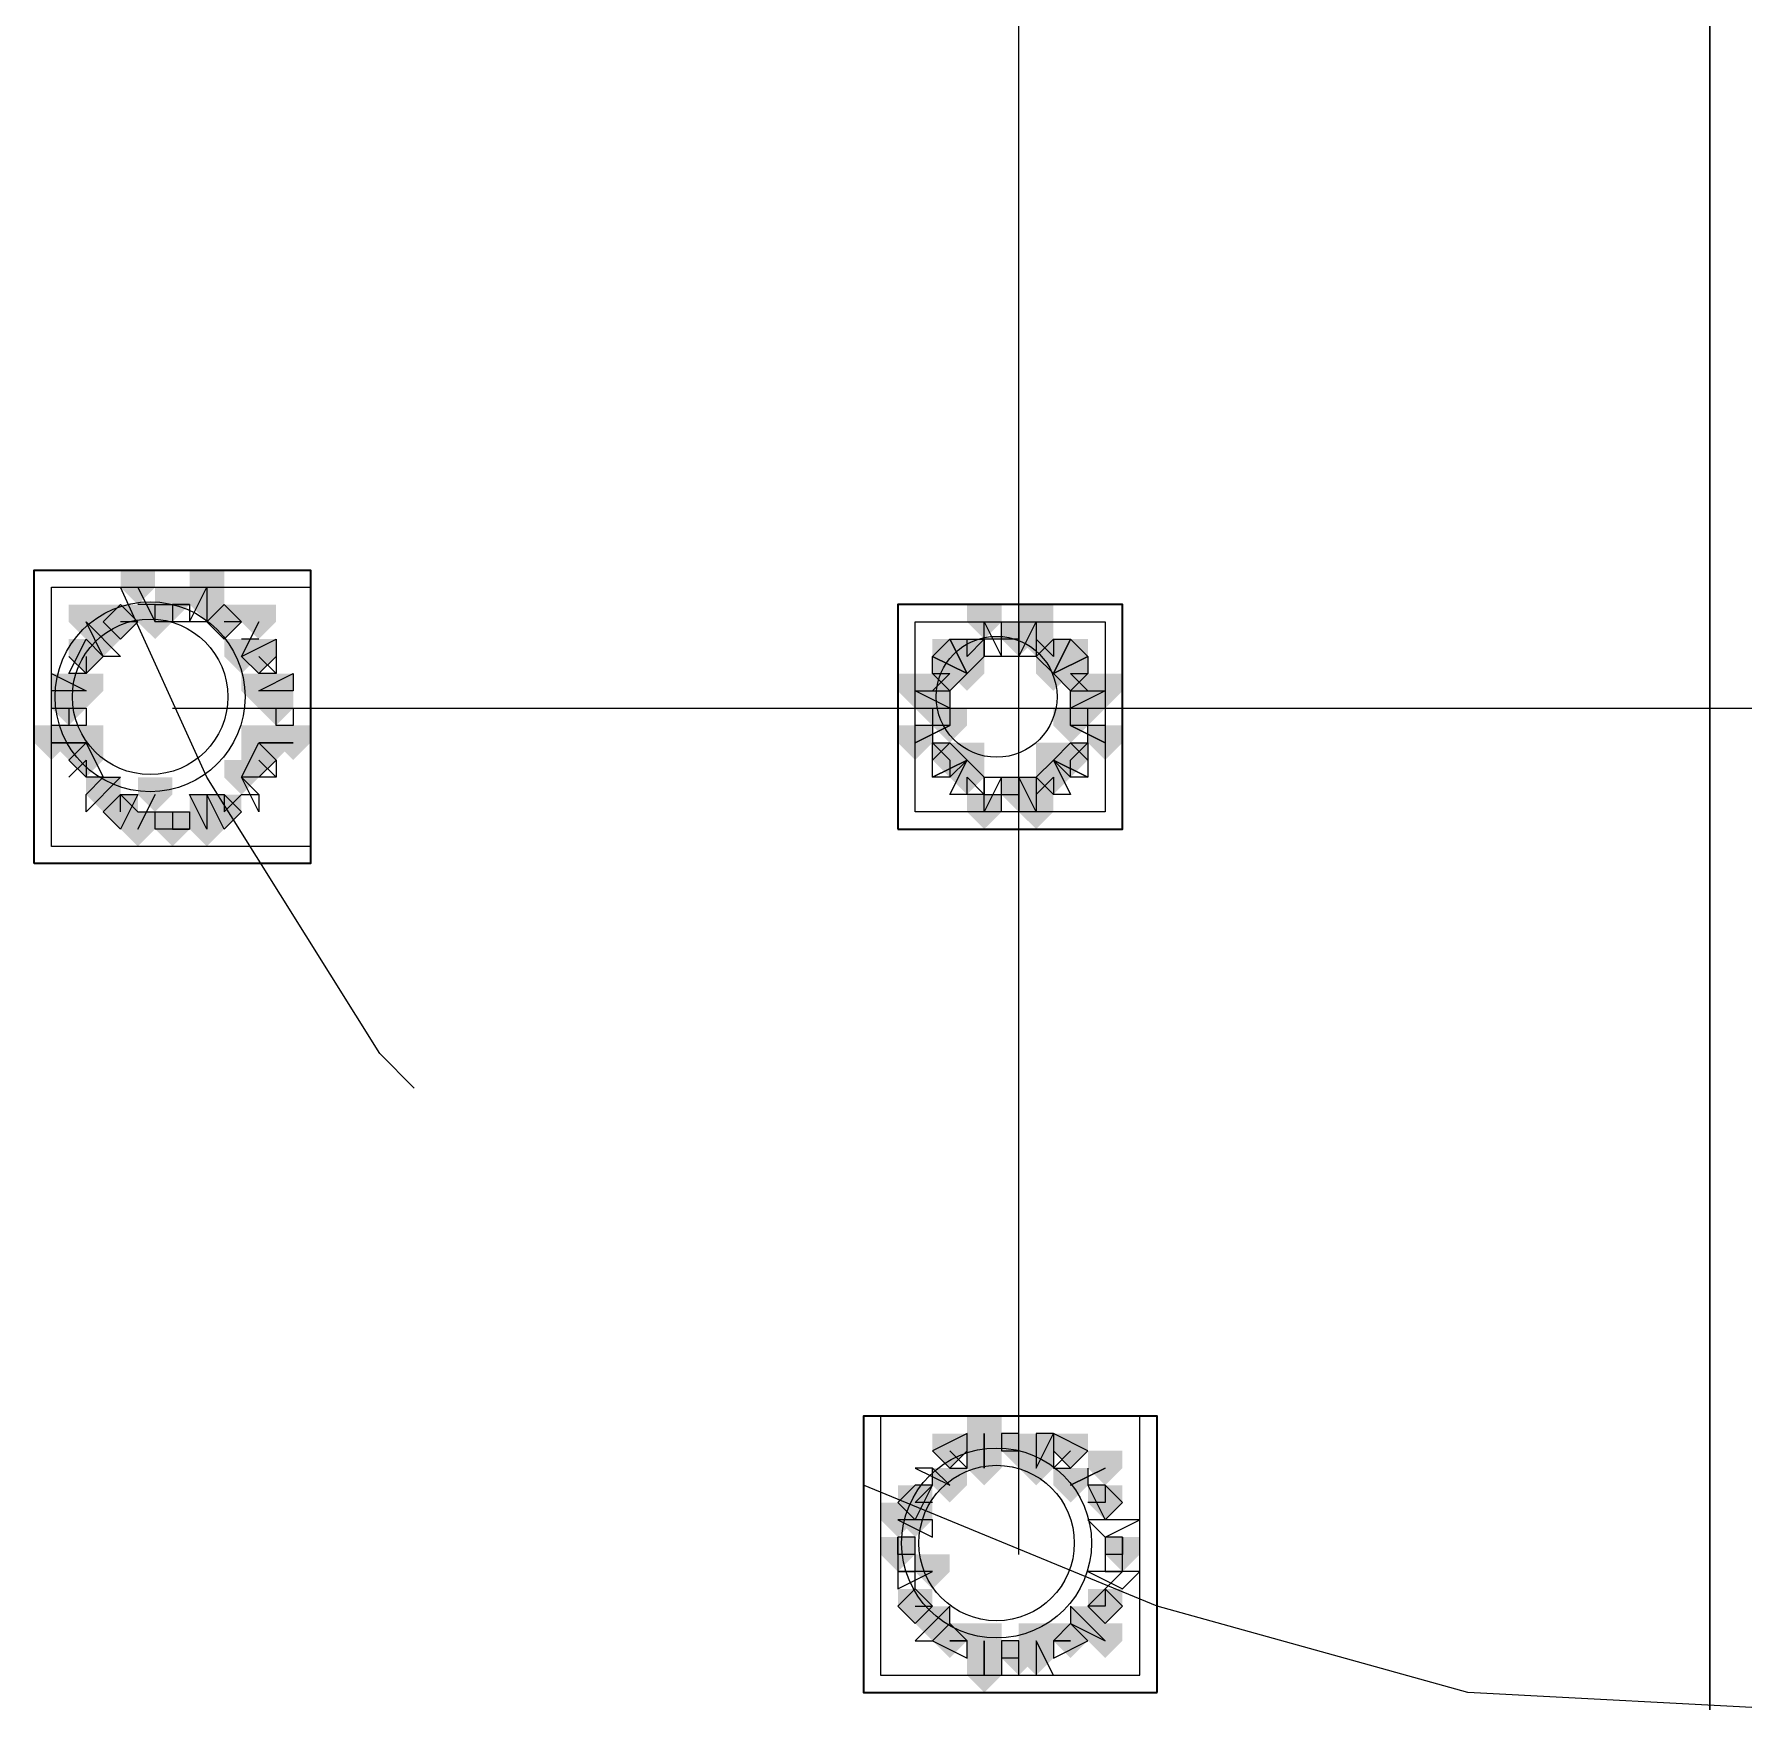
# Model space of a CAD drawing. Header units: millimetres. Extents: x 2315 to 4619, y 1334 to 1897.
# Drawn here: x 3438.08 to 3444.13, y 1548.66 to 1554.59 of the extents above; entities that cross this region are included whole.
import ezdxf

# ---------------------------------------------------------------- set-up
doc = ezdxf.new("R2010")
doc.units = ezdxf.units.MM
for name, color, linetype, true_color in [('PDF_10', 7, 'Continuous', 0x00b85c), ('PDF_AXIS', 7, 'Continuous', 0x00b85c), ('PDF_柱构件', 7, 'Continuous', 0x00b85c), ('PDF_转运站初步方案', 7, 'Continuous', 0x00b85c)]:
    doc.layers.add(name, color=color, linetype=linetype, true_color=true_color)
doc.layers.add('PDF_中心线层', color=1, linetype='Continuous')
doc.layers.add('PDF_粗实线层', color=7, linetype='Continuous')

msp = doc.modelspace()

# ---------------------------------------------------------------- hatches: boundary and pattern name
at = {"layer": 'PDF_10', "transparency": 33554559}
for points in [[(3438.5714, 1552.6298), (3438.5104, 1552.6298), (3438.5104, 1552.5687), (3438.5714, 1552.5076), (3438.6325, 1552.5687), (3438.6325, 1552.6298)], [(3438.5714, 1552.6298), (3438.5104, 1552.6298), (3438.5104, 1552.5687), (3438.5714, 1552.5076), (3438.6325, 1552.5687), (3438.6325, 1552.6298)], [(3438.3882, 1552.5687), (3438.3271, 1552.5687), (3438.3271, 1552.5076), (3438.3882, 1552.4466), (3438.4493, 1552.5076), (3438.4493, 1552.5687)], [(3438.3882, 1552.5687), (3438.3271, 1552.5687), (3438.3271, 1552.5076), (3438.3882, 1552.4466), (3438.4493, 1552.5076), (3438.4493, 1552.5687)], [(3438.3882, 1552.5687), (3438.3271, 1552.5687), (3438.3271, 1552.5076), (3438.3882, 1552.4466), (3438.4493, 1552.5076), (3438.4493, 1552.5687)], [(3438.7547, 1552.5687), (3438.6936, 1552.5687), (3438.6936, 1552.5076), (3438.7547, 1552.4466), (3438.8158, 1552.5076), (3438.8158, 1552.5687)], [(3438.7547, 1552.5687), (3438.6936, 1552.5687), (3438.6936, 1552.5076), (3438.7547, 1552.4466), (3438.8158, 1552.5076), (3438.8158, 1552.5687)], [(3438.7547, 1552.5687), (3438.6936, 1552.5687), (3438.6936, 1552.5076), (3438.7547, 1552.4466), (3438.8158, 1552.5076), (3438.8158, 1552.5687)], [(3441.5644, 1552.5076), (3441.5033, 1552.5076), (3441.5033, 1552.4466), (3441.5644, 1552.3855), (3441.6255, 1552.4466), (3441.6255, 1552.5076)], [(3441.5644, 1552.5076), (3441.5033, 1552.5076), (3441.5033, 1552.4466), (3441.5644, 1552.3855), (3441.6255, 1552.4466), (3441.6255, 1552.5076)], [(3438.266, 1552.4466), (3438.2049, 1552.4466), (3438.2049, 1552.3855), (3438.266, 1552.3244), (3438.3271, 1552.3855), (3438.3271, 1552.4466)], [(3438.266, 1552.4466), (3438.2049, 1552.4466), (3438.2049, 1552.3855), (3438.266, 1552.3244), (3438.3271, 1552.3855), (3438.3271, 1552.4466)], [(3438.8768, 1552.4466), (3438.8158, 1552.4466), (3438.8158, 1552.3855), (3438.8768, 1552.3244), (3438.9379, 1552.3855), (3438.9379, 1552.4466)], [(3438.8768, 1552.4466), (3438.8158, 1552.4466), (3438.8158, 1552.3855), (3438.8768, 1552.3244), (3438.9379, 1552.3855), (3438.9379, 1552.4466)], [(3441.3812, 1552.4466), (3441.3201, 1552.4466), (3441.3201, 1552.3855), (3441.3812, 1552.3244), (3441.4422, 1552.3855), (3441.4422, 1552.4466)], [(3441.3812, 1552.4466), (3441.3201, 1552.4466), (3441.3201, 1552.3855), (3441.3812, 1552.3244), (3441.4422, 1552.3855), (3441.4422, 1552.4466)], [(3441.6866, 1552.4466), (3441.6255, 1552.4466), (3441.6255, 1552.3855), (3441.6866, 1552.3244), (3441.7477, 1552.3855), (3441.7477, 1552.4466)], [(3441.6866, 1552.4466), (3441.6255, 1552.4466), (3441.6255, 1552.3855), (3441.6866, 1552.3244), (3441.7477, 1552.3855), (3441.7477, 1552.4466)], [(3441.3201, 1552.3855), (3441.259, 1552.3855), (3441.259, 1552.3244), (3441.3201, 1552.2633), (3441.3812, 1552.3244), (3441.3812, 1552.3855)], [(3441.3201, 1552.3855), (3441.259, 1552.3855), (3441.259, 1552.3244), (3441.3201, 1552.2633), (3441.3812, 1552.3244), (3441.3812, 1552.3855)], [(3441.7477, 1552.3855), (3441.6866, 1552.3855), (3441.6866, 1552.3244), (3441.7477, 1552.2633), (3441.8087, 1552.3244), (3441.8087, 1552.3855)], [(3441.7477, 1552.3855), (3441.6866, 1552.3855), (3441.6866, 1552.3244), (3441.7477, 1552.2633), (3441.8087, 1552.3244), (3441.8087, 1552.3855)], [(3438.2049, 1552.2633), (3438.1439, 1552.2633), (3438.1439, 1552.2022), (3438.2049, 1552.1412), (3438.266, 1552.2022), (3438.266, 1552.2633)], [(3438.2049, 1552.2633), (3438.1439, 1552.2633), (3438.1439, 1552.2022), (3438.2049, 1552.1412), (3438.266, 1552.2022), (3438.266, 1552.2633)], [(3438.2049, 1552.2633), (3438.1439, 1552.2633), (3438.1439, 1552.2022), (3438.2049, 1552.1412), (3438.266, 1552.2022), (3438.266, 1552.2633)], [(3438.9379, 1552.2633), (3438.8768, 1552.2633), (3438.8768, 1552.2022), (3438.9379, 1552.1412), (3438.999, 1552.2022), (3438.999, 1552.2633)], [(3438.9379, 1552.2633), (3438.8768, 1552.2633), (3438.8768, 1552.2022), (3438.9379, 1552.1412), (3438.999, 1552.2022), (3438.999, 1552.2633)], [(3441.259, 1552.2633), (3441.1979, 1552.2633), (3441.1979, 1552.2022), (3441.259, 1552.1412), (3441.3201, 1552.2022), (3441.3201, 1552.2633)], [(3441.259, 1552.2633), (3441.1979, 1552.2633), (3441.1979, 1552.2022), (3441.259, 1552.1412), (3441.3201, 1552.2022), (3441.3201, 1552.2633)], [(3441.259, 1552.2633), (3441.1979, 1552.2633), (3441.1979, 1552.2022), (3441.259, 1552.1412), (3441.3201, 1552.2022), (3441.3201, 1552.2633)], [(3441.8087, 1552.2633), (3441.7477, 1552.2633), (3441.7477, 1552.2022), (3441.8087, 1552.1412), (3441.8698, 1552.2022), (3441.8698, 1552.2633)], [(3441.8087, 1552.2633), (3441.7477, 1552.2633), (3441.7477, 1552.2022), (3441.8087, 1552.1412), (3441.8698, 1552.2022), (3441.8698, 1552.2633)], [(3441.8087, 1552.2633), (3441.7477, 1552.2633), (3441.7477, 1552.2022), (3441.8087, 1552.1412), (3441.8698, 1552.2022), (3441.8698, 1552.2633)], [(3438.266, 1552.0801), (3438.2049, 1552.0801), (3438.2049, 1552.019), (3438.266, 1551.9579), (3438.3271, 1552.019), (3438.3271, 1552.0801)], [(3438.266, 1552.0801), (3438.2049, 1552.0801), (3438.2049, 1552.019), (3438.266, 1551.9579), (3438.3271, 1552.019), (3438.3271, 1552.0801)], [(3438.8768, 1552.0801), (3438.8158, 1552.0801), (3438.8158, 1552.019), (3438.8768, 1551.9579), (3438.9379, 1552.019), (3438.9379, 1552.0801)], [(3438.8768, 1552.0801), (3438.8158, 1552.0801), (3438.8158, 1552.019), (3438.8768, 1551.9579), (3438.9379, 1552.019), (3438.9379, 1552.0801)], [(3441.3201, 1552.0801), (3441.259, 1552.0801), (3441.259, 1552.019), (3441.3201, 1551.9579), (3441.3812, 1552.019), (3441.3812, 1552.0801)], [(3441.3201, 1552.0801), (3441.259, 1552.0801), (3441.259, 1552.019), (3441.3201, 1551.9579), (3441.3812, 1552.019), (3441.3812, 1552.0801)], [(3441.7477, 1552.0801), (3441.6866, 1552.0801), (3441.6866, 1552.019), (3441.7477, 1551.9579), (3441.8087, 1552.019), (3441.8087, 1552.0801)], [(3441.7477, 1552.0801), (3441.6866, 1552.0801), (3441.6866, 1552.019), (3441.7477, 1551.9579), (3441.8087, 1552.019), (3441.8087, 1552.0801)], [(3441.3812, 1552.019), (3441.3201, 1552.019), (3441.3201, 1551.9579), (3441.3812, 1551.8968), (3441.4422, 1551.9579), (3441.4422, 1552.019)], [(3441.3812, 1552.019), (3441.3201, 1552.019), (3441.3201, 1551.9579), (3441.3812, 1551.8968), (3441.4422, 1551.9579), (3441.4422, 1552.019)], [(3441.6866, 1552.019), (3441.6255, 1552.019), (3441.6255, 1551.9579), (3441.6866, 1551.8968), (3441.7477, 1551.9579), (3441.7477, 1552.019)], [(3441.6866, 1552.019), (3441.6255, 1552.019), (3441.6255, 1551.9579), (3441.6866, 1551.8968), (3441.7477, 1551.9579), (3441.7477, 1552.019)], [(3441.5644, 1551.9579), (3441.5033, 1551.9579), (3441.5033, 1551.8968), (3441.5644, 1551.8357), (3441.6255, 1551.8968), (3441.6255, 1551.9579)], [(3441.5644, 1551.9579), (3441.5033, 1551.9579), (3441.5033, 1551.8968), (3441.5644, 1551.8357), (3441.6255, 1551.8968), (3441.6255, 1551.9579)], [(3441.5644, 1551.9579), (3441.5033, 1551.9579), (3441.5033, 1551.8968), (3441.5644, 1551.8357), (3441.6255, 1551.8968), (3441.6255, 1551.9579)], [(3438.3882, 1551.8968), (3438.3271, 1551.8968), (3438.3271, 1551.8357), (3438.3882, 1551.7747), (3438.4493, 1551.8357), (3438.4493, 1551.8968)], [(3438.3882, 1551.8968), (3438.3271, 1551.8968), (3438.3271, 1551.8357), (3438.3882, 1551.7747), (3438.4493, 1551.8357), (3438.4493, 1551.8968)], [(3438.7547, 1551.8968), (3438.6936, 1551.8968), (3438.6936, 1551.8357), (3438.7547, 1551.7747), (3438.8158, 1551.8357), (3438.8158, 1551.8968)], [(3438.7547, 1551.8968), (3438.6936, 1551.8968), (3438.6936, 1551.8357), (3438.7547, 1551.7747), (3438.8158, 1551.8357), (3438.8158, 1551.8968)], [(3438.5714, 1551.8357), (3438.5104, 1551.8357), (3438.5104, 1551.7747), (3438.5714, 1551.7136), (3438.6325, 1551.7747), (3438.6325, 1551.8357)], [(3438.5714, 1551.8357), (3438.5104, 1551.8357), (3438.5104, 1551.7747), (3438.5714, 1551.7136), (3438.6325, 1551.7747), (3438.6325, 1551.8357)], [(3441.3201, 1549.6368), (3441.259, 1549.6368), (3441.259, 1549.5757), (3441.3201, 1549.5147), (3441.3812, 1549.5757), (3441.3812, 1549.6368)], [(3441.3201, 1549.6368), (3441.259, 1549.6368), (3441.259, 1549.5757), (3441.3201, 1549.5147), (3441.3812, 1549.5757), (3441.3812, 1549.6368)], [(3441.5644, 1549.6368), (3441.5033, 1549.6368), (3441.5033, 1549.5757), (3441.5644, 1549.5147), (3441.6255, 1549.5757), (3441.6255, 1549.6368)], [(3441.5644, 1549.6368), (3441.5033, 1549.6368), (3441.5033, 1549.5757), (3441.5644, 1549.5147), (3441.6255, 1549.5757), (3441.6255, 1549.6368)], [(3441.7477, 1549.6368), (3441.6866, 1549.6368), (3441.6866, 1549.5757), (3441.7477, 1549.5147), (3441.8087, 1549.5757), (3441.8087, 1549.6368)], [(3441.7477, 1549.6368), (3441.6866, 1549.6368), (3441.6866, 1549.5757), (3441.7477, 1549.5147), (3441.8087, 1549.5757), (3441.8087, 1549.6368)], [(3441.1979, 1549.4536), (3441.1368, 1549.4536), (3441.1368, 1549.3925), (3441.1979, 1549.3314), (3441.259, 1549.3925), (3441.259, 1549.4536)], [(3441.1979, 1549.4536), (3441.1368, 1549.4536), (3441.1368, 1549.3925), (3441.1979, 1549.3314), (3441.259, 1549.3925), (3441.259, 1549.4536)], [(3441.8698, 1549.4536), (3441.8087, 1549.4536), (3441.8087, 1549.3925), (3441.8698, 1549.3314), (3441.9309, 1549.3925), (3441.9309, 1549.4536)], [(3441.8698, 1549.4536), (3441.8087, 1549.4536), (3441.8087, 1549.3925), (3441.8698, 1549.3314), (3441.9309, 1549.3925), (3441.9309, 1549.4536)], [(3441.1368, 1549.2703), (3441.0758, 1549.2703), (3441.0758, 1549.2093), (3441.1368, 1549.1482), (3441.1979, 1549.2093), (3441.1979, 1549.2703)], [(3441.1368, 1549.2703), (3441.0758, 1549.2703), (3441.0758, 1549.2093), (3441.1368, 1549.1482), (3441.1979, 1549.2093), (3441.1979, 1549.2703)], [(3441.9309, 1549.2703), (3441.8698, 1549.2703), (3441.8698, 1549.2093), (3441.9309, 1549.1482), (3441.992, 1549.2093), (3441.992, 1549.2703)], [(3441.9309, 1549.2703), (3441.8698, 1549.2703), (3441.8698, 1549.2093), (3441.9309, 1549.1482), (3441.992, 1549.2093), (3441.992, 1549.2703)], [(3441.1979, 1549.0871), (3441.1368, 1549.0871), (3441.1368, 1549.026), (3441.1979, 1548.9649), (3441.259, 1549.026), (3441.259, 1549.0871)], [(3441.1979, 1549.0871), (3441.1368, 1549.0871), (3441.1368, 1549.026), (3441.1979, 1548.9649), (3441.259, 1549.026), (3441.259, 1549.0871)], [(3441.8698, 1549.0871), (3441.8087, 1549.0871), (3441.8087, 1549.026), (3441.8698, 1548.9649), (3441.9309, 1549.026), (3441.9309, 1549.0871)], [(3441.8698, 1549.0871), (3441.8087, 1549.0871), (3441.8087, 1549.026), (3441.8698, 1548.9649), (3441.9309, 1549.026), (3441.9309, 1549.0871)], [(3441.3201, 1548.9649), (3441.259, 1548.9649), (3441.259, 1548.9039), (3441.3201, 1548.8428), (3441.3812, 1548.9039), (3441.3812, 1548.9649)], [(3441.3201, 1548.9649), (3441.259, 1548.9649), (3441.259, 1548.9039), (3441.3201, 1548.8428), (3441.3812, 1548.9039), (3441.3812, 1548.9649)], [(3441.7477, 1548.9649), (3441.6866, 1548.9649), (3441.6866, 1548.9039), (3441.7477, 1548.8428), (3441.8087, 1548.9039), (3441.8087, 1548.9649)], [(3441.7477, 1548.9649), (3441.6866, 1548.9649), (3441.6866, 1548.9039), (3441.7477, 1548.8428), (3441.8087, 1548.9039), (3441.8087, 1548.9649)], [(3441.5644, 1548.9039), (3441.5033, 1548.9039), (3441.5033, 1548.8428), (3441.5644, 1548.7817), (3441.6255, 1548.8428), (3441.6255, 1548.9039)], [(3441.5644, 1548.9039), (3441.5033, 1548.9039), (3441.5033, 1548.8428), (3441.5644, 1548.7817), (3441.6255, 1548.8428), (3441.6255, 1548.9039)], [(3441.5644, 1548.9039), (3441.5033, 1548.9039), (3441.5033, 1548.8428), (3441.5644, 1548.7817), (3441.6255, 1548.8428), (3441.6255, 1548.9039)]]:
    msp.add_hatch(color=256, dxfattribs=at).paths.add_polyline_path(points)
at = {"layer": 'PDF_柱构件', "transparency": 33554559}
for points in [[(3438.4493, 1552.6909), (3438.3882, 1552.6909), (3438.3882, 1552.6298), (3438.4493, 1552.5687), (3438.5104, 1552.6298), (3438.5104, 1552.6909)], [(3438.6936, 1552.6909), (3438.6325, 1552.6909), (3438.6325, 1552.6298), (3438.6936, 1552.5687), (3438.7547, 1552.6298), (3438.7547, 1552.6909)], [(3438.6936, 1552.6298), (3438.6325, 1552.6298), (3438.6325, 1552.5687), (3438.6936, 1552.5076), (3438.7547, 1552.5687), (3438.7547, 1552.6298)], [(3438.266, 1552.5687), (3438.2049, 1552.5687), (3438.2049, 1552.5076), (3438.266, 1552.4466), (3438.3271, 1552.5076), (3438.3271, 1552.5687)], [(3438.5104, 1552.5687), (3438.4493, 1552.5687), (3438.4493, 1552.5076), (3438.5104, 1552.4466), (3438.5714, 1552.5076), (3438.5714, 1552.5687)], [(3438.8768, 1552.5687), (3438.8158, 1552.5687), (3438.8158, 1552.5076), (3438.8768, 1552.4466), (3438.9379, 1552.5076), (3438.9379, 1552.5687)], [(3441.4422, 1552.5687), (3441.3812, 1552.5687), (3441.3812, 1552.5076), (3441.4422, 1552.4466), (3441.5033, 1552.5076), (3441.5033, 1552.5687)], [(3441.6255, 1552.5687), (3441.5644, 1552.5687), (3441.5644, 1552.5076), (3441.6255, 1552.4466), (3441.6866, 1552.5076), (3441.6866, 1552.5687)], [(3438.3271, 1552.5076), (3438.266, 1552.5076), (3438.266, 1552.4466), (3438.3271, 1552.3855), (3438.3882, 1552.4466), (3438.3882, 1552.5076)], [(3441.6255, 1552.5076), (3441.5644, 1552.5076), (3441.5644, 1552.4466), (3441.6255, 1552.3855), (3441.6866, 1552.4466), (3441.6866, 1552.5076)], [(3438.8158, 1552.4466), (3438.7547, 1552.4466), (3438.7547, 1552.3855), (3438.8158, 1552.3244), (3438.8768, 1552.3855), (3438.8768, 1552.4466)], [(3441.3201, 1552.4466), (3441.259, 1552.4466), (3441.259, 1552.3855), (3441.3201, 1552.3244), (3441.3812, 1552.3855), (3441.3812, 1552.4466)], [(3441.7477, 1552.4466), (3441.6866, 1552.4466), (3441.6866, 1552.3855), (3441.7477, 1552.3244), (3441.8087, 1552.3855), (3441.8087, 1552.4466)], [(3441.3812, 1552.3855), (3441.3201, 1552.3855), (3441.3201, 1552.3244), (3441.3812, 1552.2633), (3441.4422, 1552.3244), (3441.4422, 1552.3855)], [(3441.6866, 1552.3855), (3441.6255, 1552.3855), (3441.6255, 1552.3244), (3441.6866, 1552.2633), (3441.7477, 1552.3244), (3441.7477, 1552.3855)], [(3438.2049, 1552.3244), (3438.1439, 1552.3244), (3438.1439, 1552.2633), (3438.2049, 1552.2022), (3438.266, 1552.2633), (3438.266, 1552.3244)], [(3438.266, 1552.3244), (3438.2049, 1552.3244), (3438.2049, 1552.2633), (3438.266, 1552.2022), (3438.3271, 1552.2633), (3438.3271, 1552.3244)], [(3438.8768, 1552.3244), (3438.8158, 1552.3244), (3438.8158, 1552.2633), (3438.8768, 1552.2022), (3438.9379, 1552.2633), (3438.9379, 1552.3244)], [(3438.9379, 1552.3244), (3438.8768, 1552.3244), (3438.8768, 1552.2633), (3438.9379, 1552.2022), (3438.999, 1552.2633), (3438.999, 1552.3244)], [(3441.1979, 1552.3244), (3441.1368, 1552.3244), (3441.1368, 1552.2633), (3441.1979, 1552.2022), (3441.259, 1552.2633), (3441.259, 1552.3244)], [(3441.259, 1552.3244), (3441.1979, 1552.3244), (3441.1979, 1552.2633), (3441.259, 1552.2022), (3441.3201, 1552.2633), (3441.3201, 1552.3244)], [(3441.8087, 1552.3244), (3441.7477, 1552.3244), (3441.7477, 1552.2633), (3441.8087, 1552.2022), (3441.8698, 1552.2633), (3441.8698, 1552.3244)], [(3441.8698, 1552.3244), (3441.8087, 1552.3244), (3441.8087, 1552.2633), (3441.8698, 1552.2022), (3441.9309, 1552.2633), (3441.9309, 1552.3244)], [(3441.3201, 1552.2022), (3441.259, 1552.2022), (3441.259, 1552.1412), (3441.3201, 1552.0801), (3441.3812, 1552.1412), (3441.3812, 1552.2022)], [(3441.7477, 1552.2022), (3441.6866, 1552.2022), (3441.6866, 1552.1412), (3441.7477, 1552.0801), (3441.8087, 1552.1412), (3441.8087, 1552.2022)], [(3438.1439, 1552.1412), (3438.0828, 1552.1412), (3438.0828, 1552.0801), (3438.1439, 1552.019), (3438.2049, 1552.0801), (3438.2049, 1552.1412)], [(3438.2049, 1552.1412), (3438.1439, 1552.1412), (3438.1439, 1552.0801), (3438.2049, 1552.019), (3438.266, 1552.0801), (3438.266, 1552.1412)], [(3438.266, 1552.1412), (3438.2049, 1552.1412), (3438.2049, 1552.0801), (3438.266, 1552.019), (3438.3271, 1552.0801), (3438.3271, 1552.1412)], [(3438.8768, 1552.1412), (3438.8158, 1552.1412), (3438.8158, 1552.0801), (3438.8768, 1552.019), (3438.9379, 1552.0801), (3438.9379, 1552.1412)], [(3438.9379, 1552.1412), (3438.8768, 1552.1412), (3438.8768, 1552.0801), (3438.9379, 1552.019), (3438.999, 1552.0801), (3438.999, 1552.1412)], [(3438.999, 1552.1412), (3438.9379, 1552.1412), (3438.9379, 1552.0801), (3438.999, 1552.019), (3439.0601, 1552.0801), (3439.0601, 1552.1412)], [(3441.1979, 1552.1412), (3441.1368, 1552.1412), (3441.1368, 1552.0801), (3441.1979, 1552.019), (3441.259, 1552.0801), (3441.259, 1552.1412)], [(3441.8698, 1552.1412), (3441.8087, 1552.1412), (3441.8087, 1552.0801), (3441.8698, 1552.019), (3441.9309, 1552.0801), (3441.9309, 1552.1412)], [(3441.3812, 1552.0801), (3441.3201, 1552.0801), (3441.3201, 1552.019), (3441.3812, 1551.9579), (3441.4422, 1552.019), (3441.4422, 1552.0801)], [(3441.6866, 1552.0801), (3441.6255, 1552.0801), (3441.6255, 1552.019), (3441.6866, 1551.9579), (3441.7477, 1552.019), (3441.7477, 1552.0801)], [(3438.8158, 1552.019), (3438.7547, 1552.019), (3438.7547, 1551.9579), (3438.8158, 1551.8968), (3438.8768, 1551.9579), (3438.8768, 1552.019)], [(3438.3271, 1551.9579), (3438.266, 1551.9579), (3438.266, 1551.8968), (3438.3271, 1551.8357), (3438.3882, 1551.8968), (3438.3882, 1551.9579)], [(3438.5104, 1551.9579), (3438.4493, 1551.9579), (3438.4493, 1551.8968), (3438.5104, 1551.8357), (3438.5714, 1551.8968), (3438.5714, 1551.9579)], [(3441.6255, 1551.9579), (3441.5644, 1551.9579), (3441.5644, 1551.8968), (3441.6255, 1551.8357), (3441.6866, 1551.8968), (3441.6866, 1551.9579)], [(3438.6936, 1551.8968), (3438.6325, 1551.8968), (3438.6325, 1551.8357), (3438.6936, 1551.7747), (3438.7547, 1551.8357), (3438.7547, 1551.8968)], [(3441.4422, 1551.8968), (3441.3812, 1551.8968), (3441.3812, 1551.8357), (3441.4422, 1551.7747), (3441.5033, 1551.8357), (3441.5033, 1551.8968)], [(3441.6255, 1551.8968), (3441.5644, 1551.8968), (3441.5644, 1551.8357), (3441.6255, 1551.7747), (3441.6866, 1551.8357), (3441.6866, 1551.8968)], [(3438.4493, 1551.8357), (3438.3882, 1551.8357), (3438.3882, 1551.7747), (3438.4493, 1551.7136), (3438.5104, 1551.7747), (3438.5104, 1551.8357)], [(3438.6936, 1551.8357), (3438.6325, 1551.8357), (3438.6325, 1551.7747), (3438.6936, 1551.7136), (3438.7547, 1551.7747), (3438.7547, 1551.8357)], [(3441.4422, 1549.6979), (3441.3812, 1549.6979), (3441.3812, 1549.6368), (3441.4422, 1549.5757), (3441.5033, 1549.6368), (3441.5033, 1549.6979)], [(3441.4422, 1549.6368), (3441.3812, 1549.6368), (3441.3812, 1549.5757), (3441.4422, 1549.5147), (3441.5033, 1549.5757), (3441.5033, 1549.6368)], [(3441.6255, 1549.6368), (3441.5644, 1549.6368), (3441.5644, 1549.5757), (3441.6255, 1549.5147), (3441.6866, 1549.5757), (3441.6866, 1549.6368)], [(3441.4422, 1549.5757), (3441.3812, 1549.5757), (3441.3812, 1549.5147), (3441.4422, 1549.4536), (3441.5033, 1549.5147), (3441.5033, 1549.5757)], [(3441.6255, 1549.5757), (3441.5644, 1549.5757), (3441.5644, 1549.5147), (3441.6255, 1549.4536), (3441.6866, 1549.5147), (3441.6866, 1549.5757)], [(3441.8698, 1549.5757), (3441.8087, 1549.5757), (3441.8087, 1549.5147), (3441.8698, 1549.4536), (3441.9309, 1549.5147), (3441.9309, 1549.5757)], [(3441.3201, 1549.5147), (3441.259, 1549.5147), (3441.259, 1549.4536), (3441.3201, 1549.3925), (3441.3812, 1549.4536), (3441.3812, 1549.5147)], [(3441.7477, 1549.5147), (3441.6866, 1549.5147), (3441.6866, 1549.4536), (3441.7477, 1549.3925), (3441.8087, 1549.4536), (3441.8087, 1549.5147)], [(3441.1368, 1549.3925), (3441.0758, 1549.3925), (3441.0758, 1549.3314), (3441.1368, 1549.2703), (3441.1979, 1549.3314), (3441.1979, 1549.3925)], [(3441.1979, 1549.3925), (3441.1368, 1549.3925), (3441.1368, 1549.3314), (3441.1979, 1549.2703), (3441.259, 1549.3314), (3441.259, 1549.3925)], [(3441.259, 1549.2093), (3441.1979, 1549.2093), (3441.1979, 1549.1482), (3441.259, 1549.0871), (3441.3201, 1549.1482), (3441.3201, 1549.2093)], [(3441.259, 1549.026), (3441.1979, 1549.026), (3441.1979, 1548.9649), (3441.259, 1548.9039), (3441.3201, 1548.9649), (3441.3201, 1549.026)], [(3441.8087, 1549.026), (3441.7477, 1549.026), (3441.7477, 1548.9649), (3441.8087, 1548.9039), (3441.8698, 1548.9649), (3441.8698, 1549.026)], [(3441.4422, 1548.9649), (3441.3812, 1548.9649), (3441.3812, 1548.9039), (3441.4422, 1548.8428), (3441.5033, 1548.9039), (3441.5033, 1548.9649)], [(3441.6255, 1548.9649), (3441.5644, 1548.9649), (3441.5644, 1548.9039), (3441.6255, 1548.8428), (3441.6866, 1548.9039), (3441.6866, 1548.9649)], [(3441.8698, 1548.9649), (3441.8087, 1548.9649), (3441.8087, 1548.9039), (3441.8698, 1548.8428), (3441.9309, 1548.9039), (3441.9309, 1548.9649)], [(3441.4422, 1548.9039), (3441.3812, 1548.9039), (3441.3812, 1548.8428), (3441.4422, 1548.7817), (3441.5033, 1548.8428), (3441.5033, 1548.9039)], [(3441.6255, 1548.9039), (3441.5644, 1548.9039), (3441.5644, 1548.8428), (3441.6255, 1548.7817), (3441.6866, 1548.8428), (3441.6866, 1548.9039)], [(3441.4422, 1548.8428), (3441.3812, 1548.8428), (3441.3812, 1548.7817), (3441.4422, 1548.7206), (3441.5033, 1548.7817), (3441.5033, 1548.8428)]]:
    msp.add_hatch(color=256, dxfattribs=at).paths.add_polyline_path(points)
at = {"layer": 'PDF_转运站初步方案', "transparency": 33554559}
for points in [[(3438.5714, 1552.6298), (3438.5104, 1552.6298), (3438.5104, 1552.5687), (3438.5714, 1552.5076), (3438.6325, 1552.5687), (3438.6325, 1552.6298)], [(3438.5714, 1552.6298), (3438.5104, 1552.6298), (3438.5104, 1552.5687), (3438.5714, 1552.5076), (3438.6325, 1552.5687), (3438.6325, 1552.6298)], [(3438.3882, 1552.5687), (3438.3271, 1552.5687), (3438.3271, 1552.5076), (3438.3882, 1552.4466), (3438.4493, 1552.5076), (3438.4493, 1552.5687)], [(3438.3882, 1552.5687), (3438.3271, 1552.5687), (3438.3271, 1552.5076), (3438.3882, 1552.4466), (3438.4493, 1552.5076), (3438.4493, 1552.5687)], [(3438.7547, 1552.5687), (3438.6936, 1552.5687), (3438.6936, 1552.5076), (3438.7547, 1552.4466), (3438.8158, 1552.5076), (3438.8158, 1552.5687)], [(3438.7547, 1552.5687), (3438.6936, 1552.5687), (3438.6936, 1552.5076), (3438.7547, 1552.4466), (3438.8158, 1552.5076), (3438.8158, 1552.5687)], [(3441.5644, 1552.5076), (3441.5033, 1552.5076), (3441.5033, 1552.4466), (3441.5644, 1552.3855), (3441.6255, 1552.4466), (3441.6255, 1552.5076)], [(3441.5644, 1552.5076), (3441.5033, 1552.5076), (3441.5033, 1552.4466), (3441.5644, 1552.3855), (3441.6255, 1552.4466), (3441.6255, 1552.5076)], [(3438.266, 1552.4466), (3438.2049, 1552.4466), (3438.2049, 1552.3855), (3438.266, 1552.3244), (3438.3271, 1552.3855), (3438.3271, 1552.4466)], [(3438.266, 1552.4466), (3438.2049, 1552.4466), (3438.2049, 1552.3855), (3438.266, 1552.3244), (3438.3271, 1552.3855), (3438.3271, 1552.4466)], [(3438.8768, 1552.4466), (3438.8158, 1552.4466), (3438.8158, 1552.3855), (3438.8768, 1552.3244), (3438.9379, 1552.3855), (3438.9379, 1552.4466)], [(3438.8768, 1552.4466), (3438.8158, 1552.4466), (3438.8158, 1552.3855), (3438.8768, 1552.3244), (3438.9379, 1552.3855), (3438.9379, 1552.4466)], [(3441.3812, 1552.4466), (3441.3201, 1552.4466), (3441.3201, 1552.3855), (3441.3812, 1552.3244), (3441.4422, 1552.3855), (3441.4422, 1552.4466)], [(3441.3812, 1552.4466), (3441.3201, 1552.4466), (3441.3201, 1552.3855), (3441.3812, 1552.3244), (3441.4422, 1552.3855), (3441.4422, 1552.4466)], [(3441.6866, 1552.4466), (3441.6255, 1552.4466), (3441.6255, 1552.3855), (3441.6866, 1552.3244), (3441.7477, 1552.3855), (3441.7477, 1552.4466)], [(3441.6866, 1552.4466), (3441.6255, 1552.4466), (3441.6255, 1552.3855), (3441.6866, 1552.3244), (3441.7477, 1552.3855), (3441.7477, 1552.4466)], [(3441.3201, 1552.3855), (3441.259, 1552.3855), (3441.259, 1552.3244), (3441.3201, 1552.2633), (3441.3812, 1552.3244), (3441.3812, 1552.3855)], [(3441.3201, 1552.3855), (3441.259, 1552.3855), (3441.259, 1552.3244), (3441.3201, 1552.2633), (3441.3812, 1552.3244), (3441.3812, 1552.3855)], [(3441.7477, 1552.3855), (3441.6866, 1552.3855), (3441.6866, 1552.3244), (3441.7477, 1552.2633), (3441.8087, 1552.3244), (3441.8087, 1552.3855)], [(3441.7477, 1552.3855), (3441.6866, 1552.3855), (3441.6866, 1552.3244), (3441.7477, 1552.2633), (3441.8087, 1552.3244), (3441.8087, 1552.3855)], [(3438.2049, 1552.2633), (3438.1439, 1552.2633), (3438.1439, 1552.2022), (3438.2049, 1552.1412), (3438.266, 1552.2022), (3438.266, 1552.2633)], [(3438.2049, 1552.2633), (3438.1439, 1552.2633), (3438.1439, 1552.2022), (3438.2049, 1552.1412), (3438.266, 1552.2022), (3438.266, 1552.2633)], [(3438.9379, 1552.2633), (3438.8768, 1552.2633), (3438.8768, 1552.2022), (3438.9379, 1552.1412), (3438.999, 1552.2022), (3438.999, 1552.2633)], [(3438.9379, 1552.2633), (3438.8768, 1552.2633), (3438.8768, 1552.2022), (3438.9379, 1552.1412), (3438.999, 1552.2022), (3438.999, 1552.2633)], [(3441.259, 1552.2633), (3441.1979, 1552.2633), (3441.1979, 1552.2022), (3441.259, 1552.1412), (3441.3201, 1552.2022), (3441.3201, 1552.2633)], [(3441.259, 1552.2633), (3441.1979, 1552.2633), (3441.1979, 1552.2022), (3441.259, 1552.1412), (3441.3201, 1552.2022), (3441.3201, 1552.2633)], [(3441.8087, 1552.2633), (3441.7477, 1552.2633), (3441.7477, 1552.2022), (3441.8087, 1552.1412), (3441.8698, 1552.2022), (3441.8698, 1552.2633)], [(3441.8087, 1552.2633), (3441.7477, 1552.2633), (3441.7477, 1552.2022), (3441.8087, 1552.1412), (3441.8698, 1552.2022), (3441.8698, 1552.2633)], [(3438.266, 1552.0801), (3438.2049, 1552.0801), (3438.2049, 1552.019), (3438.266, 1551.9579), (3438.3271, 1552.019), (3438.3271, 1552.0801)], [(3438.266, 1552.0801), (3438.2049, 1552.0801), (3438.2049, 1552.019), (3438.266, 1551.9579), (3438.3271, 1552.019), (3438.3271, 1552.0801)], [(3438.8768, 1552.0801), (3438.8158, 1552.0801), (3438.8158, 1552.019), (3438.8768, 1551.9579), (3438.9379, 1552.019), (3438.9379, 1552.0801)], [(3438.8768, 1552.0801), (3438.8158, 1552.0801), (3438.8158, 1552.019), (3438.8768, 1551.9579), (3438.9379, 1552.019), (3438.9379, 1552.0801)], [(3441.3201, 1552.0801), (3441.259, 1552.0801), (3441.259, 1552.019), (3441.3201, 1551.9579), (3441.3812, 1552.019), (3441.3812, 1552.0801)], [(3441.3201, 1552.0801), (3441.259, 1552.0801), (3441.259, 1552.019), (3441.3201, 1551.9579), (3441.3812, 1552.019), (3441.3812, 1552.0801)], [(3441.7477, 1552.0801), (3441.6866, 1552.0801), (3441.6866, 1552.019), (3441.7477, 1551.9579), (3441.8087, 1552.019), (3441.8087, 1552.0801)], [(3441.7477, 1552.0801), (3441.6866, 1552.0801), (3441.6866, 1552.019), (3441.7477, 1551.9579), (3441.8087, 1552.019), (3441.8087, 1552.0801)], [(3441.3812, 1552.019), (3441.3201, 1552.019), (3441.3201, 1551.9579), (3441.3812, 1551.8968), (3441.4422, 1551.9579), (3441.4422, 1552.019)], [(3441.3812, 1552.019), (3441.3201, 1552.019), (3441.3201, 1551.9579), (3441.3812, 1551.8968), (3441.4422, 1551.9579), (3441.4422, 1552.019)], [(3441.6866, 1552.019), (3441.6255, 1552.019), (3441.6255, 1551.9579), (3441.6866, 1551.8968), (3441.7477, 1551.9579), (3441.7477, 1552.019)], [(3441.6866, 1552.019), (3441.6255, 1552.019), (3441.6255, 1551.9579), (3441.6866, 1551.8968), (3441.7477, 1551.9579), (3441.7477, 1552.019)], [(3441.5644, 1551.9579), (3441.5033, 1551.9579), (3441.5033, 1551.8968), (3441.5644, 1551.8357), (3441.6255, 1551.8968), (3441.6255, 1551.9579)], [(3441.5644, 1551.9579), (3441.5033, 1551.9579), (3441.5033, 1551.8968), (3441.5644, 1551.8357), (3441.6255, 1551.8968), (3441.6255, 1551.9579)], [(3438.3882, 1551.8968), (3438.3271, 1551.8968), (3438.3271, 1551.8357), (3438.3882, 1551.7747), (3438.4493, 1551.8357), (3438.4493, 1551.8968)], [(3438.3882, 1551.8968), (3438.3271, 1551.8968), (3438.3271, 1551.8357), (3438.3882, 1551.7747), (3438.4493, 1551.8357), (3438.4493, 1551.8968)], [(3438.7547, 1551.8968), (3438.6936, 1551.8968), (3438.6936, 1551.8357), (3438.7547, 1551.7747), (3438.8158, 1551.8357), (3438.8158, 1551.8968)], [(3438.7547, 1551.8968), (3438.6936, 1551.8968), (3438.6936, 1551.8357), (3438.7547, 1551.7747), (3438.8158, 1551.8357), (3438.8158, 1551.8968)], [(3438.5714, 1551.8357), (3438.5104, 1551.8357), (3438.5104, 1551.7747), (3438.5714, 1551.7136), (3438.6325, 1551.7747), (3438.6325, 1551.8357)], [(3438.5714, 1551.8357), (3438.5104, 1551.8357), (3438.5104, 1551.7747), (3438.5714, 1551.7136), (3438.6325, 1551.7747), (3438.6325, 1551.8357)], [(3441.3201, 1549.6368), (3441.259, 1549.6368), (3441.259, 1549.5757), (3441.3201, 1549.5147), (3441.3812, 1549.5757), (3441.3812, 1549.6368)], [(3441.3201, 1549.6368), (3441.259, 1549.6368), (3441.259, 1549.5757), (3441.3201, 1549.5147), (3441.3812, 1549.5757), (3441.3812, 1549.6368)], [(3441.5644, 1549.6368), (3441.5033, 1549.6368), (3441.5033, 1549.5757), (3441.5644, 1549.5147), (3441.6255, 1549.5757), (3441.6255, 1549.6368)], [(3441.5644, 1549.6368), (3441.5033, 1549.6368), (3441.5033, 1549.5757), (3441.5644, 1549.5147), (3441.6255, 1549.5757), (3441.6255, 1549.6368)], [(3441.7477, 1549.6368), (3441.6866, 1549.6368), (3441.6866, 1549.5757), (3441.7477, 1549.5147), (3441.8087, 1549.5757), (3441.8087, 1549.6368)], [(3441.7477, 1549.6368), (3441.6866, 1549.6368), (3441.6866, 1549.5757), (3441.7477, 1549.5147), (3441.8087, 1549.5757), (3441.8087, 1549.6368)], [(3441.1979, 1549.4536), (3441.1368, 1549.4536), (3441.1368, 1549.3925), (3441.1979, 1549.3314), (3441.259, 1549.3925), (3441.259, 1549.4536)], [(3441.1979, 1549.4536), (3441.1368, 1549.4536), (3441.1368, 1549.3925), (3441.1979, 1549.3314), (3441.259, 1549.3925), (3441.259, 1549.4536)], [(3441.8698, 1549.4536), (3441.8087, 1549.4536), (3441.8087, 1549.3925), (3441.8698, 1549.3314), (3441.9309, 1549.3925), (3441.9309, 1549.4536)], [(3441.8698, 1549.4536), (3441.8087, 1549.4536), (3441.8087, 1549.3925), (3441.8698, 1549.3314), (3441.9309, 1549.3925), (3441.9309, 1549.4536)], [(3441.1368, 1549.2703), (3441.0758, 1549.2703), (3441.0758, 1549.2093), (3441.1368, 1549.1482), (3441.1979, 1549.2093), (3441.1979, 1549.2703)], [(3441.1368, 1549.2703), (3441.0758, 1549.2703), (3441.0758, 1549.2093), (3441.1368, 1549.1482), (3441.1979, 1549.2093), (3441.1979, 1549.2703)], [(3441.9309, 1549.2703), (3441.8698, 1549.2703), (3441.8698, 1549.2093), (3441.9309, 1549.1482), (3441.992, 1549.2093), (3441.992, 1549.2703)], [(3441.9309, 1549.2703), (3441.8698, 1549.2703), (3441.8698, 1549.2093), (3441.9309, 1549.1482), (3441.992, 1549.2093), (3441.992, 1549.2703)], [(3441.1979, 1549.0871), (3441.1368, 1549.0871), (3441.1368, 1549.026), (3441.1979, 1548.9649), (3441.259, 1549.026), (3441.259, 1549.0871)], [(3441.1979, 1549.0871), (3441.1368, 1549.0871), (3441.1368, 1549.026), (3441.1979, 1548.9649), (3441.259, 1549.026), (3441.259, 1549.0871)], [(3441.8698, 1549.0871), (3441.8087, 1549.0871), (3441.8087, 1549.026), (3441.8698, 1548.9649), (3441.9309, 1549.026), (3441.9309, 1549.0871)], [(3441.8698, 1549.0871), (3441.8087, 1549.0871), (3441.8087, 1549.026), (3441.8698, 1548.9649), (3441.9309, 1549.026), (3441.9309, 1549.0871)], [(3441.3201, 1548.9649), (3441.259, 1548.9649), (3441.259, 1548.9039), (3441.3201, 1548.8428), (3441.3812, 1548.9039), (3441.3812, 1548.9649)], [(3441.3201, 1548.9649), (3441.259, 1548.9649), (3441.259, 1548.9039), (3441.3201, 1548.8428), (3441.3812, 1548.9039), (3441.3812, 1548.9649)], [(3441.7477, 1548.9649), (3441.6866, 1548.9649), (3441.6866, 1548.9039), (3441.7477, 1548.8428), (3441.8087, 1548.9039), (3441.8087, 1548.9649)], [(3441.7477, 1548.9649), (3441.6866, 1548.9649), (3441.6866, 1548.9039), (3441.7477, 1548.8428), (3441.8087, 1548.9039), (3441.8087, 1548.9649)], [(3441.5644, 1548.9039), (3441.5033, 1548.9039), (3441.5033, 1548.8428), (3441.5644, 1548.7817), (3441.6255, 1548.8428), (3441.6255, 1548.9039)], [(3441.5644, 1548.9039), (3441.5033, 1548.9039), (3441.5033, 1548.8428), (3441.5644, 1548.7817), (3441.6255, 1548.8428), (3441.6255, 1548.9039)]]:
    msp.add_hatch(color=256, dxfattribs=at).paths.add_polyline_path(points)

# ---------------------------------------------------------------- linework, layer by layer
at = {"layer": 'PDF_10', "lineweight": 18}
for points in [[(3438.6325, 1552.5687), (3438.5714, 1552.5687), (3438.5714, 1552.5076)], [(3438.4493, 1552.5076), (3438.3882, 1552.5076)], [(3438.8158, 1552.5076), (3438.7547, 1552.5076)], [(3441.5644, 1552.5076), (3441.5644, 1552.4466), (3441.5033, 1552.4466)], [(3441.4422, 1552.4466), (3441.3812, 1552.3855), (3441.3812, 1552.4466)], [(3441.6866, 1552.4466), (3441.6866, 1552.3855), (3441.6255, 1552.4466)], [(3438.266, 1552.3855), (3438.266, 1552.3244), (3438.2049, 1552.3855)], [(3438.9379, 1552.3244), (3438.8768, 1552.3855)], [(3438.8768, 1552.3244), (3438.9379, 1552.3855)], [(3441.259, 1552.3244), (3441.3201, 1552.3244), (3441.259, 1552.2633)], [(3441.8087, 1552.2633), (3441.7477, 1552.3244), (3441.8087, 1552.3244)], [(3438.2049, 1552.2022), (3438.2049, 1552.1412)], [(3438.9379, 1552.1412), (3438.9379, 1552.2022), (3438.999, 1552.2022)], [(3441.259, 1552.2022), (3441.259, 1552.1412)], [(3441.8087, 1552.1412), (3441.8087, 1552.2022)], [(3441.259, 1552.0801), (3441.3201, 1552.019)], [(3441.3201, 1552.0801), (3441.259, 1552.019)], [(3441.7477, 1552.019), (3441.8087, 1552.0801)], [(3441.7477, 1552.0801), (3441.8087, 1552.019)], [(3438.2049, 1551.9579), (3438.266, 1552.019), (3438.266, 1551.9579)], [(3438.8768, 1551.9579), (3438.9379, 1552.019)], [(3438.8768, 1552.019), (3438.9379, 1551.9579)], [(3441.3812, 1551.8968), (3441.3812, 1551.9579), (3441.4422, 1551.8968)], [(3441.6255, 1551.8968), (3441.6866, 1551.9579), (3441.6866, 1551.8968)], [(3438.3882, 1551.8357), (3438.3882, 1551.8968), (3438.4493, 1551.8357)], [(3438.7547, 1551.8968), (3438.7547, 1551.8357), (3438.8158, 1551.8968)], [(3441.5033, 1551.8968), (3441.5644, 1551.8968)], [(3438.5714, 1551.8357), (3438.5714, 1551.7747), (3438.6325, 1551.7747)], [(3441.5033, 1549.5757), (3441.5644, 1549.5757), (3441.5644, 1549.6368)], [(3441.3201, 1549.5147), (3441.3812, 1549.5757)], [(3441.3812, 1549.5147), (3441.3201, 1549.5757)], [(3441.6866, 1549.5757), (3441.7477, 1549.5147)], [(3441.6866, 1549.5147), (3441.7477, 1549.5757)], [(3441.259, 1549.3925), (3441.1979, 1549.3925), (3441.259, 1549.4536)], [(3441.8698, 1549.4536), (3441.8698, 1549.3925), (3441.8087, 1549.3925)], [(3441.1979, 1549.2093), (3441.1368, 1549.2093), (3441.1368, 1549.2703)], [(3441.9309, 1549.2703), (3441.9309, 1549.2093), (3441.8698, 1549.2093)], [(3441.1979, 1549.026), (3441.259, 1549.026), (3441.1979, 1549.0871)], [(3441.8698, 1549.0871), (3441.8698, 1549.026), (3441.8087, 1549.026)], [(3441.3201, 1548.9039), (3441.3812, 1548.9039), (3441.3201, 1548.9039)], [(3441.7477, 1548.9039), (3441.6866, 1548.9039), (3441.7477, 1548.9039)], [(3441.5644, 1548.8428), (3441.5033, 1548.8428)]]:
    msp.add_lwpolyline(points, dxfattribs=at)
at = {"layer": 'PDF_AXIS', "lineweight": 18}
for points in [[(3438.1439, 1551.7136), (3438.1439, 1552.6298), (3439.0601, 1552.6298), (3439.0601, 1551.7136)], [(3441.1979, 1551.8357), (3441.1979, 1552.5076), (3441.8698, 1552.5076), (3441.8698, 1551.8357)], [(3441.992, 1548.7817), (3441.992, 1549.6979), (3441.0758, 1549.6979), (3441.0758, 1548.7817)]]:
    msp.add_lwpolyline(points, close=True, dxfattribs=at)
at = {"layer": 'PDF_中心线层', "color": 112, "lineweight": 18, "true_color": 0x00b85c}
msp.add_lwpolyline([(3444.0077, 1560.6925), (3444.0077, 1548.6595)], close=True, dxfattribs=at)
for points in [[(3441.5644, 1549.2093), (3441.5644, 1560.1428)], [(3450.0547, 1554.7066), (3449.9325, 1553.546), (3449.6271, 1552.4466), (3449.0774, 1551.4082), (3448.4055, 1550.553), (3447.4893, 1549.8201), (3446.512, 1549.2093), (3445.4736, 1548.8428), (3444.3131, 1548.6595), (3443.1525, 1548.7206), (3442.0531, 1549.026), (3441.0147, 1549.4536), (3441.0147, 1549.5147)], [(3439.4266, 1550.8584), (3439.3044, 1550.9806), (3438.6936, 1551.9579), (3438.3882, 1552.6298)], [(3438.5714, 1552.2022), (3449.505, 1552.2022)]]:
    msp.add_lwpolyline(points, dxfattribs=at)
at = {"layer": 'PDF_柱构件', "lineweight": 18}
for points in [[(3438.4493, 1552.6298), (3438.5104, 1552.5076)], [(3438.6936, 1552.6298), (3438.6936, 1552.5076), (3438.6325, 1552.5076)], [(3438.4493, 1552.5076), (3438.3882, 1552.4466), (3438.3271, 1552.5076), (3438.3882, 1552.5687)], [(3438.6325, 1552.5076), (3438.5104, 1552.5076), (3438.5104, 1552.5687), (3438.6325, 1552.5687)], [(3438.7547, 1552.4466), (3438.6936, 1552.5076), (3438.7547, 1552.5687), (3438.8158, 1552.5076)], [(3438.266, 1552.5076), (3438.3882, 1552.3855), (3438.3271, 1552.3855)], [(3438.8768, 1552.5076), (3438.8158, 1552.3855)], [(3441.4422, 1552.5076), (3441.5033, 1552.3855), (3441.4422, 1552.3855)], [(3441.5644, 1552.3855), (3441.5033, 1552.3855), (3441.5033, 1552.5076), (3441.5644, 1552.5076)], [(3441.6255, 1552.5076), (3441.6255, 1552.3855), (3441.5644, 1552.3855)], [(3438.3271, 1552.3855), (3438.266, 1552.3244), (3438.2049, 1552.3244), (3438.266, 1552.4466)], [(3438.8768, 1552.3244), (3438.8158, 1552.3855), (3438.9379, 1552.4466), (3438.9379, 1552.3244)], [(3441.3201, 1552.4466), (3441.3812, 1552.3244), (3441.259, 1552.3855)], [(3441.4422, 1552.3855), (3441.3812, 1552.3244), (3441.3201, 1552.4466), (3441.4422, 1552.4466)], [(3441.6866, 1552.3244), (3441.6255, 1552.3855), (3441.6866, 1552.4466), (3441.7477, 1552.4466)], [(3441.8087, 1552.3855), (3441.6866, 1552.3244), (3441.7477, 1552.4466)], [(3441.3812, 1552.3244), (3441.3201, 1552.2633), (3441.259, 1552.3244), (3441.259, 1552.3855)], [(3441.7477, 1552.2633), (3441.6866, 1552.3244), (3441.8087, 1552.3855), (3441.8087, 1552.3244)], [(3438.1439, 1552.3244), (3438.266, 1552.2633), (3438.1439, 1552.2633)], [(3438.999, 1552.2633), (3438.8768, 1552.2633), (3438.999, 1552.3244)], [(3441.1979, 1552.2633), (3441.3201, 1552.2633), (3441.3201, 1552.2022)], [(3441.8698, 1552.2633), (3441.7477, 1552.2022), (3441.7477, 1552.2633)], [(3438.266, 1552.2022), (3438.266, 1552.1412), (3438.1439, 1552.1412), (3438.1439, 1552.2022)], [(3438.9379, 1552.1412), (3438.9379, 1552.2022), (3438.999, 1552.2022), (3438.999, 1552.1412)], [(3441.3201, 1552.2022), (3441.3201, 1552.1412), (3441.1979, 1552.1412), (3441.1979, 1552.2022)], [(3441.7477, 1552.1412), (3441.7477, 1552.2022), (3441.8698, 1552.2022), (3441.8698, 1552.1412)], [(3441.1979, 1552.0801), (3441.3201, 1552.1412)], [(3441.8698, 1552.0801), (3441.7477, 1552.1412)], [(3438.1439, 1552.0801), (3438.266, 1552.0801)], [(3438.266, 1552.0801), (3438.3271, 1551.9579), (3438.266, 1551.9579), (3438.2049, 1552.019)], [(3438.8158, 1551.9579), (3438.8768, 1552.0801), (3438.9379, 1552.019), (3438.9379, 1551.9579)], [(3438.999, 1552.0801), (3438.8768, 1552.0801)], [(3441.3201, 1552.0801), (3441.3812, 1552.019), (3441.259, 1551.9579), (3441.259, 1552.0801)], [(3441.6866, 1552.019), (3441.7477, 1552.0801), (3441.8087, 1552.0801), (3441.8087, 1551.9579)], [(3441.259, 1551.9579), (3441.3812, 1552.019), (3441.3201, 1551.9579)], [(3441.3812, 1552.019), (3441.4422, 1551.9579), (3441.4422, 1551.8968), (3441.3201, 1551.8968)], [(3441.6255, 1551.9579), (3441.6866, 1552.019), (3441.7477, 1551.8968), (3441.6866, 1551.8968)], [(3438.266, 1551.8968), (3438.3271, 1551.9579), (3438.3882, 1551.9579), (3438.266, 1551.8357)], [(3438.8768, 1551.8357), (3438.8158, 1551.9579), (3438.8768, 1551.8968)], [(3441.4422, 1551.8357), (3441.4422, 1551.9579), (3441.5033, 1551.9579)], [(3441.5033, 1551.9579), (3441.5644, 1551.9579), (3441.5644, 1551.8357), (3441.5033, 1551.8357)], [(3441.6255, 1551.8357), (3441.5644, 1551.9579), (3441.6255, 1551.9579)], [(3438.3882, 1551.8968), (3438.4493, 1551.8968), (3438.3882, 1551.7747), (3438.3271, 1551.8357)], [(3438.4493, 1551.7747), (3438.5104, 1551.8968)], [(3438.6936, 1551.7747), (3438.6325, 1551.8968), (3438.6936, 1551.8968)], [(3438.6936, 1551.8968), (3438.7547, 1551.8968), (3438.8158, 1551.8357), (3438.7547, 1551.7747)], [(3438.5104, 1551.8357), (3438.6325, 1551.8357), (3438.6325, 1551.7747), (3438.5104, 1551.7747)], [(3441.3201, 1549.5147), (3441.3812, 1549.5147), (3441.3812, 1549.6368), (3441.259, 1549.5757)], [(3441.4422, 1549.6368), (3441.4422, 1549.5147)], [(3441.5033, 1549.5757), (3441.5644, 1549.5757), (3441.5644, 1549.6368), (3441.5033, 1549.6368)], [(3441.6255, 1549.6368), (3441.6255, 1549.5147), (3441.6866, 1549.6368)], [(3441.6866, 1549.5147), (3441.7477, 1549.5147), (3441.8087, 1549.5757), (3441.6866, 1549.6368)], [(3441.1979, 1549.5147), (3441.3201, 1549.4536), (3441.259, 1549.5147)], [(3441.8698, 1549.5147), (3441.7477, 1549.4536)], [(3441.1979, 1549.3314), (3441.259, 1549.4536), (3441.1979, 1549.4536), (3441.1368, 1549.3925)], [(3441.8087, 1549.4536), (3441.8698, 1549.3314), (3441.9309, 1549.3925), (3441.8698, 1549.4536)], [(3441.1368, 1549.3314), (3441.259, 1549.2703), (3441.259, 1549.3314)], [(3441.1979, 1549.1482), (3441.1979, 1549.2703), (3441.1368, 1549.2703), (3441.1368, 1549.1482)], [(3441.8698, 1549.2703), (3441.8698, 1549.1482), (3441.9309, 1549.1482), (3441.9309, 1549.2703)], [(3441.1368, 1549.0871), (3441.259, 1549.1482), (3441.1368, 1549.1482)], [(3441.992, 1549.1482), (3441.8698, 1549.1482), (3441.8087, 1549.1482), (3441.9309, 1549.0871)], [(3441.259, 1549.026), (3441.1979, 1549.0871), (3441.1368, 1549.026), (3441.1979, 1548.9649)], [(3441.8698, 1549.0871), (3441.8087, 1549.026), (3441.8698, 1548.9649), (3441.9309, 1549.026)], [(3441.259, 1548.9039), (3441.3201, 1548.9649), (3441.3201, 1549.026), (3441.1979, 1548.9039)], [(3441.8698, 1548.9039), (3441.7477, 1549.026), (3441.7477, 1548.9649)], [(3441.3812, 1548.9039), (3441.3201, 1548.9649), (3441.259, 1548.9039), (3441.3812, 1548.8428)], [(3441.7477, 1548.9649), (3441.6866, 1548.9039), (3441.6866, 1548.8428), (3441.8087, 1548.9039)], [(3441.4422, 1548.7817), (3441.4422, 1548.9039)], [(3441.5644, 1548.9039), (3441.5033, 1548.9039), (3441.5033, 1548.7817), (3441.5644, 1548.7817)], [(3441.6866, 1548.7817), (3441.6255, 1548.9039), (3441.6255, 1548.7817)]]:
    msp.add_lwpolyline(points, close=True, dxfattribs=at)
for points in [[(3438.5104, 1552.5687), (3438.4493, 1552.5687)], [(3438.8768, 1552.4466), (3438.8158, 1552.4466)], [(3441.5033, 1552.4466), (3441.4422, 1552.4466)], [(3441.259, 1552.1412), (3441.259, 1552.0801)], [(3441.8087, 1552.0801), (3441.8087, 1552.1412)], [(3441.3201, 1552.019), (3441.3201, 1551.9579)], [(3441.7477, 1551.9579), (3441.6866, 1552.019), (3441.8087, 1551.9579), (3441.7477, 1551.9579), (3441.7477, 1552.019)], [(3438.8158, 1551.8968), (3438.8768, 1551.8968)], [(3441.4422, 1551.8968), (3441.5033, 1551.8968)], [(3438.4493, 1551.8357), (3438.5104, 1551.8357)], [(3441.259, 1549.4536), (3441.259, 1549.5147)], [(3441.8087, 1549.5147), (3441.8087, 1549.4536)], [(3441.9309, 1549.3314), (3441.8087, 1549.3314), (3441.8698, 1549.2703), (3441.992, 1549.3314), (3441.9309, 1549.3314), (3441.8698, 1549.3314)], [(3441.1979, 1549.0871), (3441.1979, 1549.1482)], [(3441.9309, 1549.1482), (3441.8698, 1549.0871)]]:
    msp.add_lwpolyline(points, dxfattribs=at)
at = {"layer": 'PDF_粗实线层', "color": 112, "lineweight": 35, "true_color": 0x00b85c}
for points in [[(3438.0828, 1551.6525), (3438.0828, 1552.6909), (3439.0601, 1552.6909), (3439.0601, 1551.6525)], [(3441.1368, 1551.7747), (3441.9309, 1551.7747), (3441.9309, 1552.5687), (3441.1368, 1552.5687)], [(3442.0531, 1548.7206), (3442.0531, 1549.6979), (3441.0147, 1549.6979), (3441.0147, 1548.7206)]]:
    msp.add_lwpolyline(points, close=True, dxfattribs=at)
at = {"layer": 'PDF_转运站初步方案', "lineweight": 18}
for centre, radius in [((3438.4926, 1552.2426), 0.3359), ((3438.4926, 1552.2426), 0.2749), ((3441.4858, 1552.2426), 0.2138), ((3441.4858, 1552.2426), 0.2138), ((3441.4858, 1549.2495), 0.3359), ((3441.4858, 1549.2495), 0.2749)]:
    msp.add_circle(centre, radius, dxfattribs=at)

doc.saveas('drawing.dxf')
